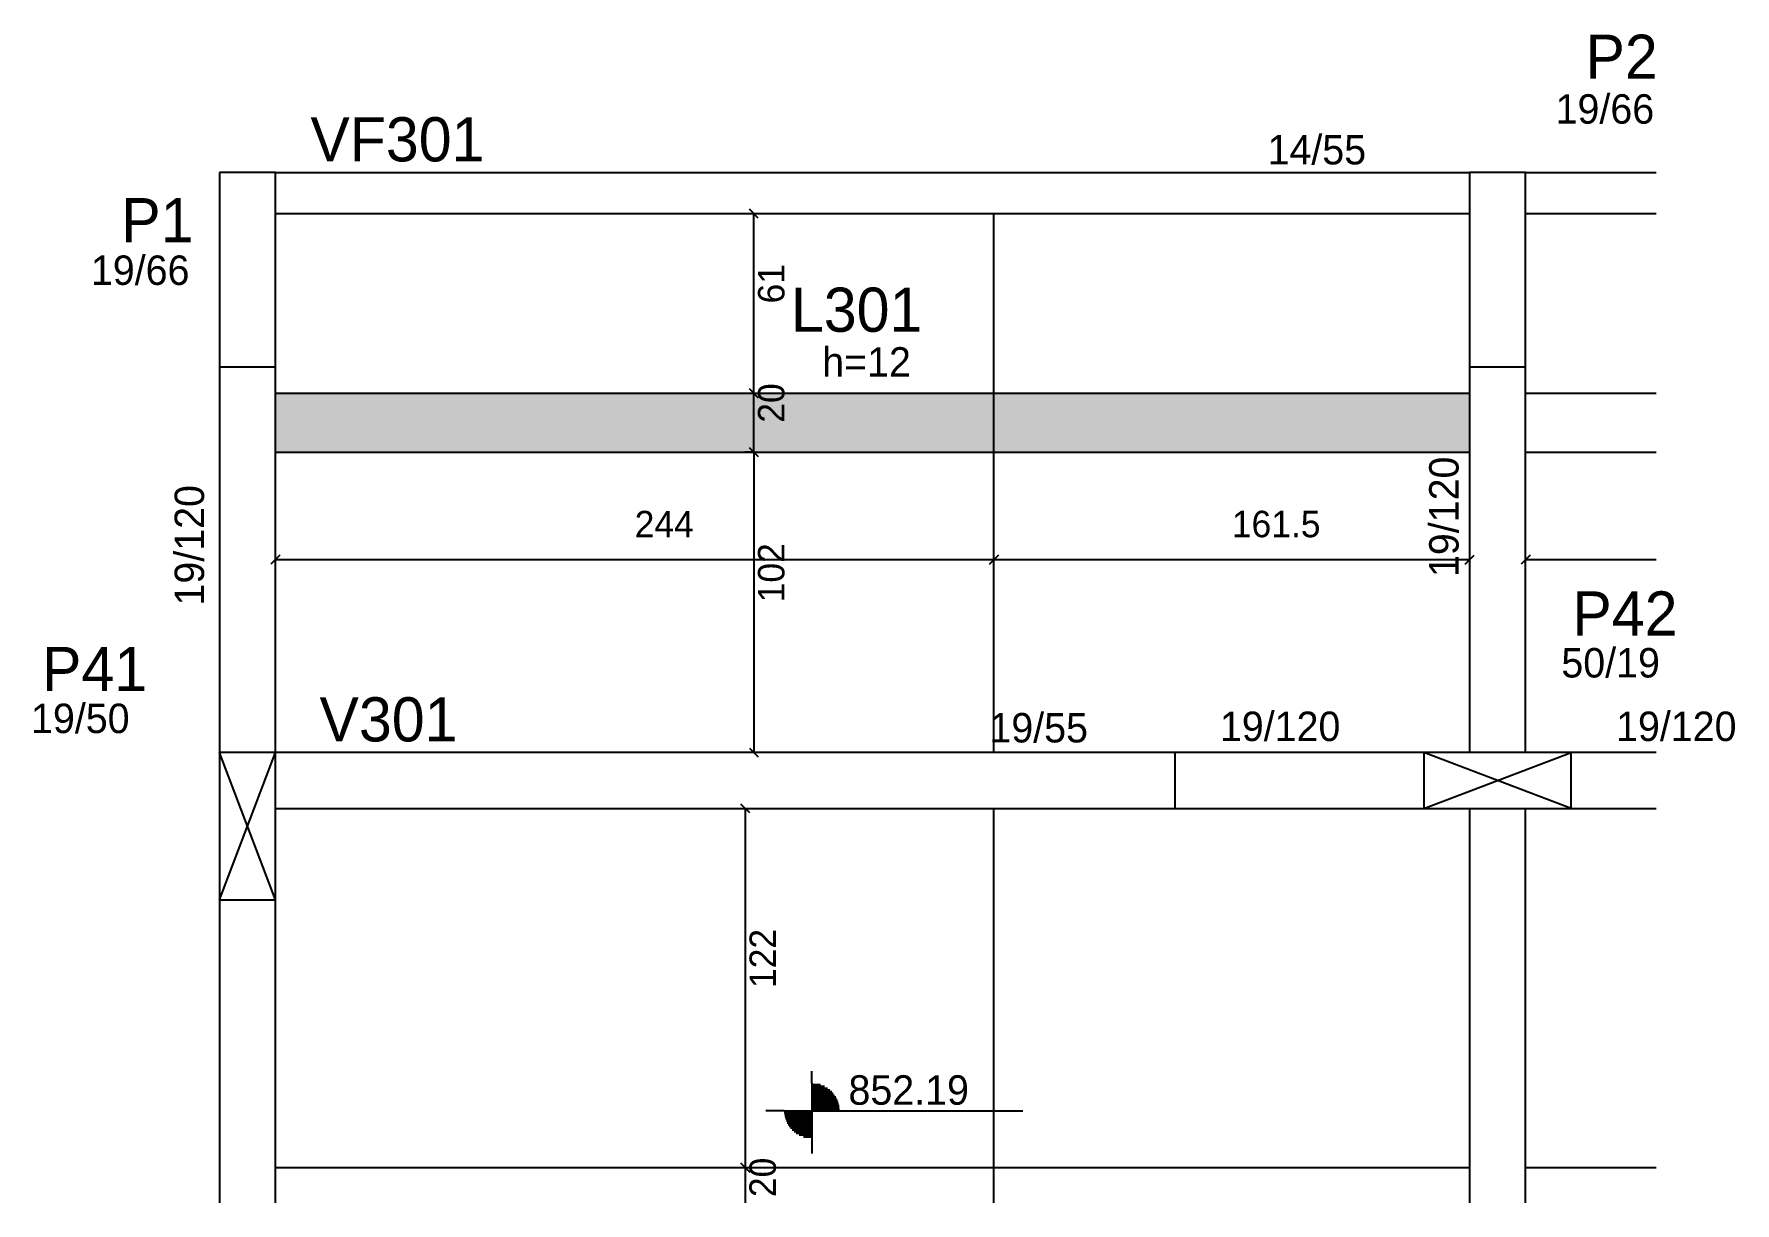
# Model space of a CAD drawing. Header units: metres. Extents: x 2661 to 3238, y 2458 to 2855.
import ezdxf

# ---------------------------------------------------------------- set-up
doc = ezdxf.new("R2010")
doc.units = ezdxf.units.M
for name, color, linetype in [('1', 7, 'Continuous'), ('3', 7, 'Continuous'), ('4', 7, 'Continuous'), ('7', 7, 'Continuous'), ('Hachura', 7, 'Continuous'), ('Painéis', 7, 'Continuous')]:
    doc.layers.add(name, color=color, linetype=linetype)

msp = doc.modelspace()

# ---------------------------------------------------------------- hatches: boundary and pattern name
at = {"layer": 'Hachura'}
h = msp.add_hatch(color=7, dxfattribs=at)
h.dxf.hatch_style = 1
h.paths.add_polyline_path([(2742.57, 2712.94), (3148.07, 2712.94), (3148.07, 2732.94), (2742.57, 2732.94), (2742.57, 2712.94)])

# ---------------------------------------------------------------- linework, layer by layer
at = {"layer": '1', "color": 1, "lineweight": 25}
for p, q in [((2723.57, 2560.94), (2742.57, 2610.94)), ((2742.57, 2560.94), (2723.57, 2610.94)), ((3132.57, 2591.94), (3182.57, 2610.94)), ((3182.57, 2591.94), (3132.57, 2610.94))]:
    msp.add_line(p, q, dxfattribs=at)
at = {"layer": '3', "color": 3, "lineweight": 25}
for p, q in [((2742.57, 2807.94), (3148.07, 2807.94)), ((3167.07, 2807.94), (3211.41, 2807.94)), ((2742.57, 2793.94), (3148.07, 2793.94)), ((3167.07, 2793.94), (3211.41, 2793.94)), ((3048.07, 2591.94), (3048.07, 2610.94)), ((2924.75, 2498.63), (2924.75, 2502.76)), ((2924.75, 2498.63), (2924.75, 2479.88)), ((2924.75, 2498.17), (2927.63, 2498.17)), ((2924.75, 2497.58), (2929.06, 2497.58)), ((2924.75, 2496.98), (2930.05, 2496.98)), ((2924.75, 2496.39), (2930.83, 2496.39)), ((2924.75, 2495.8), (2931.46, 2495.8)), ((2924.75, 2495.2), (2932, 2495.2)), ((2915.37, 2489.25), (2909.05, 2489.25)), ((2915.37, 2489.25), (2934.12, 2489.25)), ((2924.75, 2494.61), (2932.45, 2494.61)), ((2924.75, 2494.01), (2932.83, 2494.01)), ((2924.75, 2493.42), (2933.15, 2493.42)), ((2924.75, 2492.82), (2933.42, 2492.82)), ((2924.75, 2492.23), (2933.64, 2492.23)), ((2924.75, 2491.63), (2933.82, 2491.63)), ((2924.75, 2491.04), (2933.95, 2491.04)), ((2924.75, 2490.44), (2934.05, 2490.44)), ((2924.75, 2489.85), (2934.12, 2489.85)), ((2924.75, 2489.25), (2996.39, 2489.25)), ((2924.75, 2488.66), (2915.37, 2488.66)), ((2924.75, 2488.07), (2915.45, 2488.07)), ((2924.75, 2487.47), (2915.54, 2487.47)), ((2924.75, 2486.88), (2915.68, 2486.88)), ((2924.75, 2486.28), (2915.86, 2486.28)), ((2924.75, 2485.69), (2916.08, 2485.69)), ((2924.75, 2485.09), (2916.35, 2485.09)), ((2924.75, 2484.5), (2916.67, 2484.5)), ((2924.75, 2483.9), (2917.05, 2483.9)), ((2924.75, 2483.31), (2917.5, 2483.31)), ((2924.75, 2482.71), (2918.03, 2482.71)), ((2924.75, 2482.12), (2918.67, 2482.12)), ((2924.75, 2481.52), (2919.44, 2481.52)), ((2924.75, 2480.93), (2920.44, 2480.93)), ((2924.75, 2480.34), (2921.86, 2480.34)), ((2924.75, 2479.88), (2924.75, 2474.73))]:
    msp.add_line(p, q, dxfattribs=at)
for points in [[(2723.57, 2741.94), (2723.57, 2601.44)], [(2742.57, 2610.94), (2742.57, 2741.94)], [(3148.07, 2741.94), (3148.07, 2610.94)], [(3167.07, 2610.94), (3167.07, 2741.94)], [(3148.07, 2610.94), (2742.57, 2610.94)], [(3211.41, 2610.94), (3167.07, 2610.94)], [(2723.57, 2601.44), (2723.57, 2457.94)], [(2742.57, 2591.94), (3148.07, 2591.94)], [(2742.57, 2457.94), (2742.57, 2591.94)], [(3148.07, 2591.94), (3148.07, 2457.94)], [(3167.07, 2591.94), (3211.41, 2591.94)], [(3167.07, 2457.94), (3167.07, 2591.94)]]:
    msp.add_lwpolyline(points, dxfattribs=at)
at = {"layer": '7', "color": 7, "lineweight": 25}
for points in [[(2742.57, 2807.94), (2723.57, 2807.94)], [(2723.57, 2807.94), (2723.57, 2741.94)], [(2742.57, 2741.94), (2742.57, 2807.94)], [(3167.07, 2807.94), (3148.07, 2807.94)], [(3148.07, 2807.94), (3148.07, 2741.94)], [(3167.07, 2741.94), (3167.07, 2807.94)], [(2723.57, 2741.94), (2742.57, 2741.94)], [(3148.07, 2741.94), (3167.07, 2741.94)], [(2742.57, 2610.94), (2723.57, 2610.94)], [(2723.57, 2610.94), (2723.57, 2560.94)], [(2742.57, 2560.94), (2742.57, 2610.94)], [(3182.57, 2610.94), (3132.57, 2610.94)], [(3132.57, 2610.94), (3132.57, 2591.94)], [(3182.57, 2591.94), (3182.57, 2610.94)], [(3132.57, 2591.94), (3182.57, 2591.94)], [(2723.57, 2560.94), (2742.57, 2560.94)]]:
    msp.add_lwpolyline(points, dxfattribs=at)
at = {"layer": 'Painéis', "color": 0, "lineweight": 25}
for p, q in [((2906.52, 2792.44), (2903.52, 2795.44)), ((2906.52, 2731.44), (2903.52, 2734.44)), ((2903.52, 2734.44), (2906.52, 2731.44)), ((2906.52, 2711.44), (2903.52, 2714.44)), ((2903.52, 2714.44), (2906.52, 2711.44)), ((2744.07, 2677.94), (2741.07, 2674.94)), ((2985.07, 2674.94), (2988.07, 2677.94)), ((2988.07, 2677.94), (2985.07, 2674.94)), ((3146.57, 2674.94), (3149.57, 2677.94)), ((3168.57, 2677.94), (3165.57, 2674.94)), ((2903.52, 2612.44), (2906.52, 2609.44)), ((2903.62, 2590.44), (2900.62, 2593.44)), ((2900.62, 2471.44), (2903.62, 2468.44)), ((2903.62, 2468.44), (2900.62, 2471.44))]:
    msp.add_line(p, q, dxfattribs=at)
at = {"layer": 'Painéis', "color": 4, "lineweight": 25}
for p, q in [((2905.02, 2732.94), (2905.02, 2793.94)), ((2905.02, 2712.94), (2905.02, 2732.94)), ((2904.4, 2712.94), (2902.02, 2712.94)), ((2905.02, 2712.94), (2905.02, 2610.94)), ((2742.57, 2676.44), (2986.57, 2676.44)), ((2986.57, 2676.44), (3148.07, 2676.44)), ((3167.07, 2676.44), (3211.41, 2676.44)), ((2904.4, 2610.94), (2902.02, 2610.94)), ((2902.12, 2591.94), (2902.12, 2469.94)), ((2902.12, 2469.94), (2902.12, 2457.94))]:
    msp.add_line(p, q, dxfattribs=at)
at = {"layer": 'Painéis', "color": 200, "lineweight": 25}
for p, q in [((2986.57, 2610.94), (2986.57, 2793.94)), ((2742.57, 2732.94), (3148.07, 2732.94)), ((3167.07, 2732.94), (3211.41, 2732.94)), ((2742.57, 2712.94), (3148.07, 2712.94)), ((3167.07, 2712.94), (3211.41, 2712.94)), ((2986.57, 2457.94), (2986.57, 2591.94)), ((2742.57, 2469.94), (3148.07, 2469.94)), ((3167.07, 2469.94), (3211.41, 2469.94))]:
    msp.add_line(p, q, dxfattribs=at)

# ---------------------------------------------------------------- texts
at = {"layer": '3', "color": 3, "lineweight": 25}
for s, p in [('19/66', (3177.26, 2824.5)), ('14/55', (3079.45, 2810.66)), ('19/66', (2679.95, 2769.74)), ('h=12', (2928.24, 2738.59)), ('50/19', (3179.21, 2636.41)), ('19/50', (2659.62, 2617.53)), ('19/55', (2985.02, 2614.35)), ('19/120', (3063.28, 2614.83)), ('19/120', (3197.78, 2614.83)), ('852.19', (2937.17, 2491.32))]:
    msp.add_text(s, height=10, dxfattribs=at).set_placement(p)
for p in [(3144.32, 2670.53), (2718.37, 2660.86)]:
    msp.add_text('19/120', height=10, rotation=90, dxfattribs=at).set_placement(p)
at = {"layer": '4', "color": 4, "lineweight": 25}
for s, p in [('P2', (3187.4, 2839.73)), ('VF301', (2754.47, 2811.69)), ('P1', (2690.27, 2784.23)), ('L301', (2917.63, 2753.82)), ('P42', (3182.95, 2650.66)), ('P41', (2663.35, 2631.79)), ('V301', (2757.57, 2614.69))]:
    msp.add_text(s, height=15, dxfattribs=at).set_placement(p)
at = {"layer": 'Painéis', "color": 240, "lineweight": 25}
for s, p in [('61', (2915.43, 2763.44)), ('20', (2915.43, 2722.94)), ('102', (2915.43, 2661.94)), ('122', (2912.57, 2530.94)), ('20', (2912.53, 2459.94))]:
    msp.add_text(s, height=9, rotation=90, dxfattribs=at).set_placement(p)
for s, p in [('244', (2864.57, 2684)), ('161.5', (3067.32, 2684.04))]:
    msp.add_text(s, height=9, dxfattribs=at).set_placement(p)

doc.saveas('drawing.dxf')
